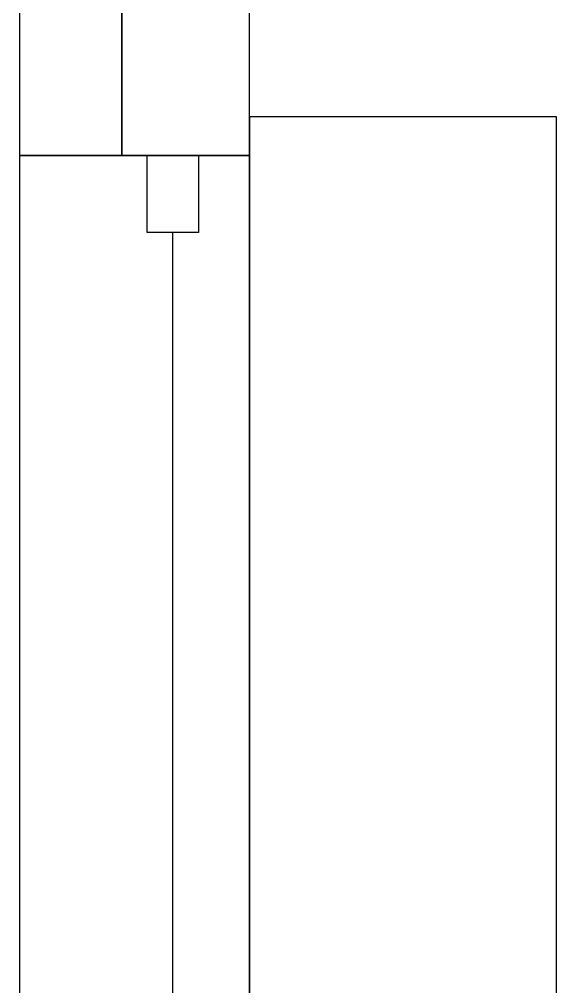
# Model space of a CAD drawing. Extents: x -170 to 1783, y -20 to 1205.
# Drawn here: x 0 to 21, y 833.42 to 871.2 of the extents above; entities that cross this region are included whole.
import ezdxf

# ---------------------------------------------------------------- set-up
doc = ezdxf.new("R2010")
doc.units = 0
doc.header["$LTSCALE"] = 96
doc.header["$MEASUREMENT"] = 0
for name, color, linetype in [('A-GLAZ_A', 7, 'Continuous'), ('A-WALL-BLOW_A', 7, 'Continuous'), ('A-WALL-EXT_A', 7, 'Continuous'), ('I-MECH_A', 7, 'Continuous'), ('X-BASE-04-EXISTING_A', 7, 'Continuous')]:
    doc.layers.add(name, color=color, linetype=linetype)

msp = doc.modelspace()

# ---------------------------------------------------------------- linework, layer by layer
at = {"layer": 'A-GLAZ_A', "color": 212, "linetype": 'Continuous'}
for p, q in [((5, 862.875), (5, 865.875)), ((5, 865.875), (7, 865.875)), ((7, 865.875), (7, 862.875)), ((7, 862.875), (5, 862.875)), ((5, 862.875), (5, 862.875)), ((6, 815.91667), (6, 862.875))]:
    msp.add_line(p, q, dxfattribs=at)
at = {"layer": 'A-WALL-BLOW_A', "color": 5, "linetype": 'Continuous'}
for p, q in [((9, 865.875), (0, 865.875)), ((0, 865.875), (0, 713)), ((9, 713), (9, 865.875))]:
    msp.add_line(p, q, dxfattribs=at)
at = {"layer": 'A-WALL-EXT_A', "color": 2, "linetype": 'Continuous'}
for p, q in [((0, 917.875), (0, 865.875)), ((4, 865.875), (4, 917.875)), ((4, 876), (4, 865.875)), ((9, 865.875), (9, 876)), ((0, 865.875), (4, 865.875)), ((4, 865.875), (9, 865.875))]:
    msp.add_line(p, q, dxfattribs=at)
at = {"layer": 'I-MECH_A', "color": 7, "linetype": 'Continuous'}
for p, q in [((21, 867.39583), (9, 867.39583)), ((9, 867.39583), (9, 809.39583)), ((21, 809.39583), (21, 867.39583)), ((21, 867.39583), (21, 867.39583)), ((21, 867.39583), (21, 867.39583))]:
    msp.add_line(p, q, dxfattribs=at)
at = {"layer": 'X-BASE-04-EXISTING_A', "color": 5, "linetype": 'Continuous'}
for p, q in [((9, 865.875), (0, 865.875)), ((0, 865.875), (0, 713)), ((9, 713), (9, 865.875))]:
    msp.add_line(p, q, dxfattribs=at)
at = {"layer": 'X-BASE-04-EXISTING_A', "color": 212, "linetype": 'Continuous'}
for p, q in [((5, 862.875), (5, 865.875)), ((5, 865.875), (7, 865.875)), ((7, 865.875), (7, 862.875)), ((7, 862.875), (5, 862.875)), ((5, 862.875), (5, 862.875)), ((6, 815.91667), (6, 862.875))]:
    msp.add_line(p, q, dxfattribs=at)

doc.saveas('drawing.dxf')
